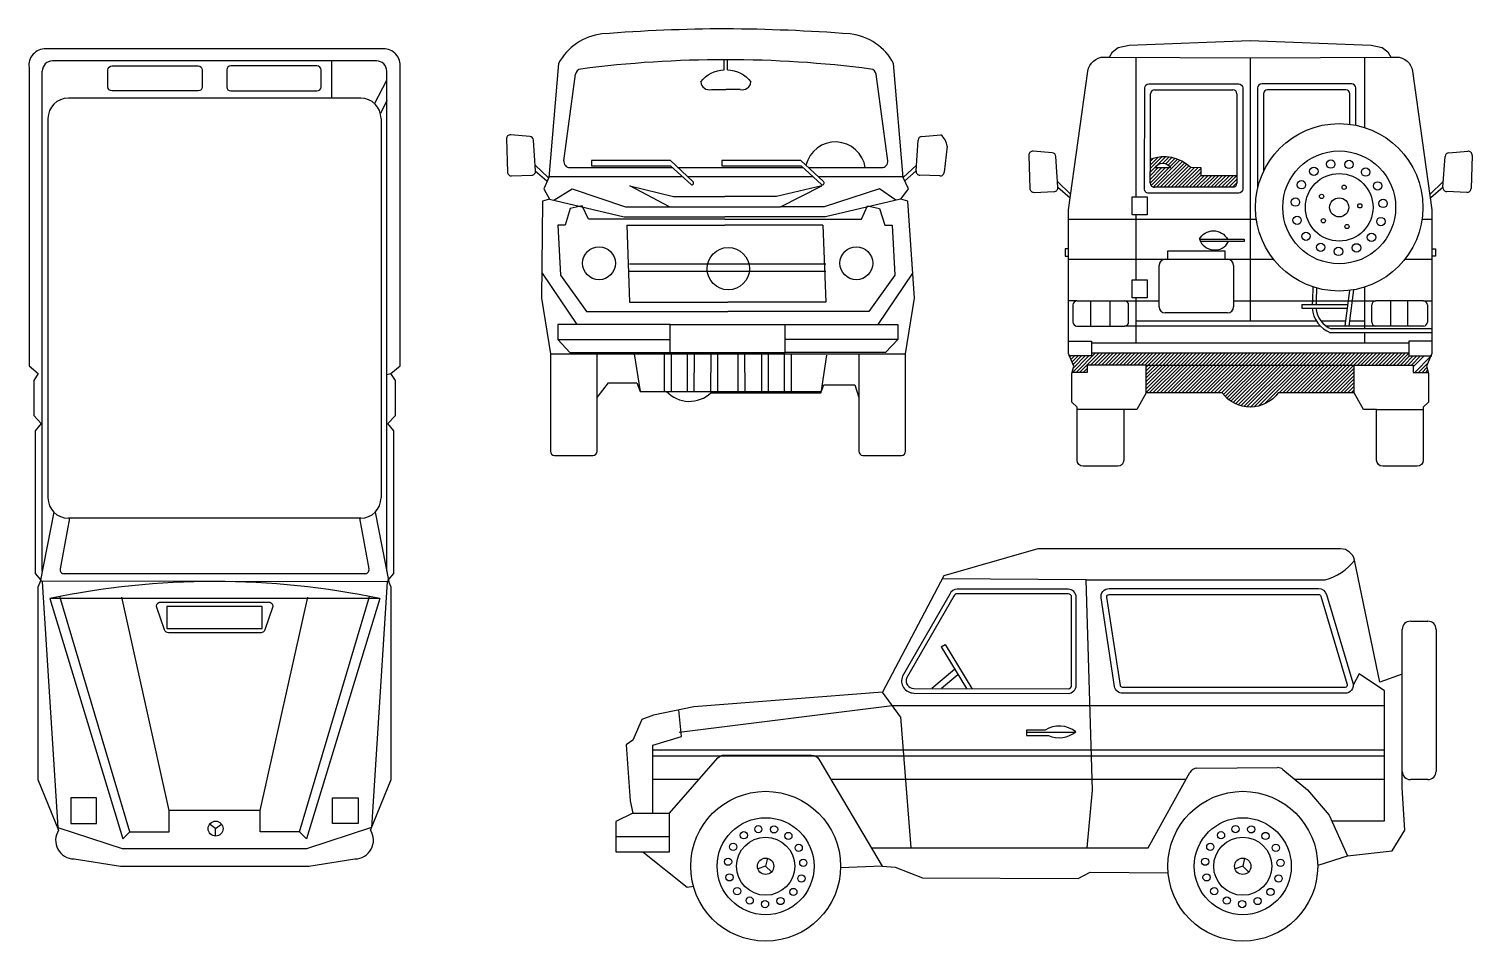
# Model space of a CAD drawing. Header units: millimetres. Extents: x -38686 to 870903, y -23218 to 232707.
# Drawn here: x 33009 to 40972, y 6375 to 11409 of the extents above; entities that cross this region are included whole.
import ezdxf

# ---------------------------------------------------------------- set-up
doc = ezdxf.new("R2010")
doc.units = ezdxf.units.MM
doc.header["$LTSCALE"] = 10
doc.layers.add('40 - Detail Outline', color=142, linetype='Continuous')

# ---------------------------------------------------------------- blocks, each defined once
blk = doc.blocks.new('*X49')
at = {"color": 0}
for p, q in [((0.3407, 0.3584), (0.475, 0.4926)), ((0.3407, 0.376), (0.4573, 0.4926)), ((0.3407, 0.3937), (0.4396, 0.4926)), ((0.3407, 0.4114), (0.4219, 0.4926)), ((0.3407, 0.4291), (0.4042, 0.4926)), ((0.3407, 0.4468), (0.3866, 0.4926)), ((0.3407, 0.4644), (0.3689, 0.4926)), ((0.3407, 0.4821), (0.3512, 0.4926)), ((0.3563, 0.3563), (0.4926, 0.4926)), ((0.374, 0.3563), (0.5103, 0.4926)), ((0.3917, 0.3563), (0.528, 0.4926)), ((0.4093, 0.3563), (0.5457, 0.4926)), ((0.427, 0.3563), (0.5633, 0.4926)), ((0.4447, 0.3563), (0.581, 0.4926)), ((0.4624, 0.3563), (0.5987, 0.4926)), ((0.48, 0.3563), (0.6164, 0.4926)), ((0.4977, 0.3563), (0.6341, 0.4926)), ((0.5154, 0.3563), (0.6517, 0.4926)), ((0.5331, 0.3563), (0.6694, 0.4926)), ((0.5508, 0.3563), (0.6871, 0.4926)), ((0.5684, 0.3563), (0.7048, 0.4926)), ((0.5861, 0.3563), (0.7224, 0.4926)), ((0.6038, 0.3563), (0.7401, 0.4926)), ((0.6215, 0.3563), (0.7578, 0.4926)), ((0.6391, 0.3563), (0.7755, 0.4926)), ((0.6568, 0.3563), (0.7932, 0.4926)), ((0.6745, 0.3563), (0.8108, 0.4926)), ((0.6922, 0.3563), (0.8285, 0.4926)), ((0.7099, 0.3563), (0.8462, 0.4926)), ((0.7194, 0.3481), (0.8639, 0.4926)), ((0.7277, 0.3388), (0.8815, 0.4926)), ((0.7367, 0.3301), (0.8992, 0.4926)), ((0.7463, 0.322), (0.9169, 0.4926)), ((0.7566, 0.3147), (0.9346, 0.4926)), ((0.7676, 0.308), (0.9523, 0.4926)), ((0.7793, 0.302), (0.9699, 0.4926)), ((0.7918, 0.2968), (0.9876, 0.4926)), ((0.8051, 0.2925), (1.0053, 0.4926)), ((0.8195, 0.2891), (1.023, 0.4926)), ((0.835, 0.287), (1.0406, 0.4926)), ((0.8519, 0.2862), (1.0583, 0.4926)), ((0.8707, 0.2874), (1.076, 0.4926)), ((0.8923, 0.2913), (1.0937, 0.4926)), ((0.9191, 0.3004), (1.1114, 0.4926)), ((0.9927, 0.3563), (1.129, 0.4926)), ((1.0104, 0.3563), (1.1467, 0.4926)), ((1.0281, 0.3563), (1.1644, 0.4926)), ((1.0457, 0.3563), (1.1821, 0.4926)), ((1.0634, 0.3563), (1.1997, 0.4926)), ((1.0811, 0.3563), (1.2174, 0.4926)), ((1.0988, 0.3563), (1.2351, 0.4926)), ((1.1164, 0.3563), (1.2528, 0.4926)), ((1.1341, 0.3563), (1.2705, 0.4926)), ((1.1518, 0.3563), (1.2881, 0.4926)), ((1.1695, 0.3563), (1.3058, 0.4926)), ((1.1872, 0.3563), (1.3235, 0.4926)), ((1.2048, 0.3563), (1.3412, 0.4926)), ((1.2225, 0.3563), (1.3588, 0.4926)), ((1.2402, 0.3563), (1.3613, 0.4774)), ((1.2579, 0.3563), (1.3613, 0.4597)), ((1.2755, 0.3563), (1.3613, 0.442)), ((1.2932, 0.3563), (1.3613, 0.4243)), ((1.3109, 0.3563), (1.3613, 0.4067)), ((1.3286, 0.3563), (1.3613, 0.389)), ((1.3463, 0.3563), (1.3613, 0.3713))]:
    blk.add_line(p, q, dxfattribs=at)
blk = doc.blocks.new('*X50')
at = {"color": 0}
for p, q in [((0.3614, 1.4397), (0.4352, 1.5135)), ((0.3614, 1.4575), (0.4174, 1.5134)), ((0.3615, 1.4752), (0.3976, 1.5113)), ((0.3615, 1.4929), (0.3748, 1.5062)), ((0.3754, 1.3653), (0.5067, 1.4967)), ((0.3922, 1.3644), (0.5185, 1.4908)), ((0.4218, 1.4824), (0.4515, 1.5122)), ((0.4369, 1.4799), (0.4667, 1.5097)), ((0.4483, 1.4736), (0.4809, 1.5062)), ((0.457, 1.4646), (0.4942, 1.5018)), ((0.3613, 1.3866), (0.4341, 1.4594)), ((0.3613, 1.4043), (0.4164, 1.4594)), ((0.3614, 1.422), (0.3988, 1.4594)), ((0.3651, 1.3727), (0.4518, 1.4594)), ((0.4099, 1.3644), (0.5297, 1.4843)), ((0.4275, 1.3644), (0.5402, 1.4772)), ((0.4452, 1.3644), (0.5502, 1.4694)), ((0.4629, 1.3644), (0.5595, 1.4611)), ((0.4806, 1.3644), (0.5763, 1.4601)), ((0.4982, 1.3644), (0.5934, 1.4596)), ((0.5159, 1.3644), (0.6101, 1.4587)), ((0.5336, 1.3644), (0.6101, 1.441)), ((0.5513, 1.3644), (0.6101, 1.4233)), ((0.569, 1.3644), (0.6254, 1.4209)), ((0.5866, 1.3644), (0.6431, 1.4209)), ((0.6043, 1.3644), (0.6608, 1.4209)), ((0.622, 1.3644), (0.6784, 1.4209)), ((0.6397, 1.3644), (0.6961, 1.4209)), ((0.6573, 1.3644), (0.7138, 1.4209)), ((0.675, 1.3644), (0.7315, 1.4209)), ((0.6927, 1.3644), (0.7491, 1.4209)), ((0.7104, 1.3644), (0.7668, 1.4209)), ((0.7281, 1.3644), (0.7845, 1.4209)), ((0.7457, 1.3644), (0.7858, 1.4045)), ((0.7634, 1.3644), (0.7858, 1.3868))]:
    blk.add_line(p, q, dxfattribs=at)

msp = doc.modelspace()

# ---------------------------------------------------------------- linework, layer by layer
at = {"layer": '40 - Detail Outline', "color": 252}
for p, q in [((34927.578, 11232.607), (33139.678, 11232.607)), ((36845.693, 11183.5), (36845.615, 11238.955)), ((36863.18, 11183.5), (36863.258, 11238.955)), ((38970.993, 11253.534), (39747.431, 11249.045)), ((39747.431, 11249.045), (40523.868, 11253.534)), ((39747.431, 11249.045), (39747.431, 9798.066)), ((33083.428, 8417.585), (33083.428, 11176.357)), ((34983.828, 8417.585), (34983.828, 11176.357)), ((35961.071, 10681.826), (36025.141, 11158.72)), ((37747.802, 10681.826), (37683.732, 11158.72)), ((36775.271, 11074.663), (36854.437, 11074.663)), ((36933.602, 11074.663), (36854.437, 11074.663)), ((39220.247, 11072.99), (39651.603, 11072.99)), ((34839.93, 11027.012), (33227.327, 11027.012)), ((39196.832, 10689.689), (39197.747, 11050.547)), ((39674.103, 11050.49), (39674.103, 10598.613)), ((33114.827, 10914.512), (33114.827, 8821.515)), ((34952.43, 10914.512), (34952.43, 8821.515)), ((35643.811, 10801.62), (35649.501, 10619.368)), ((35772.808, 10815.992), (35668.175, 10824.744)), ((35805.176, 10625.983), (35793.378, 10795.136)), ((37903.697, 10625.983), (37915.495, 10795.136)), ((37936.065, 10815.992), (38040.698, 10824.744)), ((38075.328, 10761.062), (38059.372, 10619.368)), ((36549.068, 10683.481), (36112.755, 10683.481)), ((36112.755, 10683.481), (36112.755, 10653.031)), ((36673.228, 10566.687), (36549.068, 10683.481)), ((37269.139, 10683.481), (36832.827, 10683.481)), ((36832.827, 10683.481), (36832.827, 10653.031)), ((37393.3, 10566.687), (37269.139, 10683.481)), ((38525.655, 10711.179), (38531.345, 10528.926)), ((38654.652, 10725.551), (38550.019, 10734.303)), ((38687.02, 10535.541), (38675.222, 10704.694)), ((39196.497, 10557.666), (39196.832, 10689.689)), ((40810.505, 10535.541), (40822.303, 10704.694)), ((40842.873, 10725.551), (40947.506, 10734.303)), ((40971.87, 10711.179), (40966.18, 10528.926)), ((35672.873, 10597.587), (35783.613, 10601.935)), ((35875.078, 10588.265), (35802.981, 10657.451)), ((35803.511, 10625.87), (35867.106, 10570.653)), ((35994.52, 10643.583), (36560.489, 10643.583)), ((36112.755, 10653.031), (36550.106, 10653.031)), ((36550.106, 10653.031), (36662.98, 10550.313)), ((36591.482, 10643.583), (37280.56, 10643.583)), ((36832.827, 10653.031), (37270.177, 10653.031)), ((37270.177, 10653.031), (37383.051, 10550.313)), ((37311.554, 10643.583), (37714.353, 10643.583)), ((37833.795, 10588.265), (37905.892, 10657.451)), ((37905.362, 10625.87), (37841.767, 10570.653)), ((38036, 10597.587), (37925.26, 10601.935)), ((39674.103, 10598.613), (39674.103, 10557.609)), ((35905.948, 10464.176), (36007.198, 10526.419)), ((36007.198, 10526.419), (36301.001, 10428.012)), ((36542.899, 10428.012), (36324.471, 10543.379)), ((36324.471, 10543.379), (36565.235, 10484.817)), ((37384.402, 10543.379), (37133.373, 10484.817)), ((37155.709, 10428.012), (37384.402, 10543.379)), ((37701.676, 10526.419), (37397.606, 10428.012)), ((37792.659, 10464.176), (37701.676, 10526.419)), ((38554.717, 10507.145), (38665.457, 10511.493)), ((38756.922, 10497.823), (38684.825, 10567.009)), ((38685.355, 10535.429), (38753.858, 10475.949)), ((39651.603, 10535.109), (39218.997, 10535.109)), ((40740.603, 10497.823), (40812.7, 10567.009)), ((40812.17, 10535.429), (40743.667, 10475.949)), ((40942.808, 10507.145), (40832.068, 10511.493)), ((35881.319, 10470.02), (36293.625, 10372.191)), ((36062.345, 10432.322), (35996.096, 10417.079)), ((36096.262, 10358.331), (36062.345, 10432.322)), ((36565.235, 10484.817), (36849.304, 10484.817)), ((37133.373, 10484.817), (36849.304, 10484.817)), ((37817.288, 10470.02), (37404.983, 10372.191)), ((37602.346, 10358.331), (37636.263, 10432.322)), ((37636.263, 10432.322), (37702.512, 10417.079)), ((39095.812, 10481.856), (39178.404, 10481.856)), ((39095.812, 10383.217), (39095.812, 10481.856)), ((39178.404, 10481.856), (39178.404, 10383.217)), ((35996.096, 10417.079), (35967.697, 10325.99)), ((36849.304, 10358.331), (36096.262, 10358.331)), ((36293.625, 10372.191), (36849.304, 10372.191)), ((36301.001, 10428.012), (36542.899, 10428.012)), ((36542.899, 10428.012), (37155.709, 10428.012)), ((37404.983, 10372.191), (36849.304, 10372.191)), ((36849.304, 10358.331), (37602.346, 10358.331)), ((37397.606, 10428.012), (37155.709, 10428.012)), ((37702.512, 10417.079), (37730.911, 10325.99)), ((39178.404, 10383.217), (39095.812, 10383.217)), ((35967.697, 10325.99), (35927.016, 10325.99)), ((35927.016, 10325.99), (35942.415, 10050.481)), ((36308.533, 10325.888), (36849.304, 10325.888)), ((37390.074, 10325.888), (36849.304, 10325.888)), ((37730.911, 10325.99), (37771.591, 10325.99)), ((37771.591, 10325.99), (37786.99, 10050.481)), ((39278.685, 10137.839), (39621.646, 10137.839)), ((39292.219, 10184.809), (39608.173, 10184.809)), ((39292.219, 10137.839), (39292.219, 10184.809)), ((39608.173, 10184.809), (39608.173, 10137.839)), ((36035.046, 9778.162), (35843.719, 10061.561)), ((35942.415, 10050.481), (36086.33, 9849.405)), ((37786.99, 10050.481), (37643.074, 9849.405)), ((37694.359, 9778.162), (37885.685, 10061.561)), ((39244.935, 9875.559), (39244.935, 10104.089)), ((39655.396, 10104.089), (39655.396, 9875.559)), ((39095.812, 9925.532), (39095.812, 10024.171)), ((39095.812, 10024.171), (39178.404, 10024.171)), ((39178.404, 10024.171), (39178.404, 9925.532)), ((40092.52, 9912.732), (40095.21, 9984.995)), ((40113.218, 9910.13), (40115.774, 9978.816)), ((38791.625, 9908.073), (38744.819, 9908.073)), ((38769.125, 9885.573), (38769.125, 9791.288)), ((38791.625, 9908.073), (39054.467, 9908.073)), ((38866.514, 9908.073), (38866.514, 9768.788)), ((38972.835, 9908.073), (38972.835, 9768.788)), ((39076.967, 9791.288), (39076.967, 9885.573)), ((39178.404, 9925.532), (39095.812, 9925.532)), ((40032.107, 9888.818), (40032.107, 9868.039)), ((40417.894, 9791.288), (40417.894, 9885.573)), ((40703.236, 9908.073), (40440.394, 9908.073)), ((40522.026, 9908.073), (40522.026, 9768.788)), ((40615.05, 9908.073), (40615.05, 9768.788)), ((40703.236, 9908.073), (40750.042, 9908.073)), ((40725.736, 9885.573), (40725.736, 9791.288)), ((36086.33, 9849.405), (36864.702, 9849.405)), ((37643.074, 9849.405), (36864.702, 9849.405)), ((39116.411, 9798.066), (40112.181, 9798.066)), ((39621.646, 9841.809), (39278.685, 9841.809)), ((40137.228, 9798.066), (40273.808, 9798.066)), ((40294.768, 9798.066), (40378.45, 9798.066)), ((36547.225, 9778.162), (35926.812, 9778.162)), ((35926.812, 9778.162), (35926.812, 9695.418)), ((36547.225, 9778.162), (37182.18, 9778.162)), ((36547.225, 9623.399), (36547.225, 9778.162)), ((37182.18, 9778.162), (37802.593, 9778.162)), ((37182.18, 9623.399), (37182.18, 9778.162)), ((37802.593, 9778.162), (37802.593, 9695.418)), ((38791.625, 9768.788), (39054.467, 9768.788)), ((40135.113, 9768.788), (39054.467, 9768.788)), ((40440.394, 9768.788), (40167.025, 9768.788)), ((40750.042, 9732.568), (40190.769, 9732.568)), ((40750.042, 9753.348), (40194.748, 9753.348)), ((40703.236, 9768.788), (40440.394, 9768.788)), ((35926.812, 9695.418), (35993.69, 9623.399)), ((35926.812, 9695.418), (36547.225, 9695.418)), ((37802.593, 9695.418), (37182.18, 9695.418)), ((37802.593, 9695.418), (37735.715, 9623.399)), ((38744.819, 9686.813), (38871.438, 9686.813)), ((38871.438, 9686.813), (38871.438, 9621.685)), ((40750.042, 9686.813), (40623.423, 9686.813)), ((40623.423, 9686.813), (40623.423, 9621.685)), ((35886.415, 9615.728), (37846.051, 9615.728)), ((35993.69, 9623.399), (36547.225, 9623.399)), ((36515.064, 9615.728), (36514.86, 9408.658)), ((36547.225, 9623.399), (37182.18, 9623.399)), ((36553.391, 9615.69), (36553.187, 9408.621)), ((36640.653, 9615.728), (36640.45, 9408.535)), ((36678.98, 9615.69), (36678.776, 9408.497)), ((36771.034, 9615.728), (36770.83, 9408.407)), ((36809.36, 9615.69), (36809.157, 9408.369)), ((36920.044, 9615.69), (36920.248, 9408.369)), ((36958.371, 9615.728), (36958.575, 9408.407)), ((37050.425, 9615.69), (37050.628, 9408.497)), ((37088.752, 9615.728), (37088.955, 9408.535)), ((37176.014, 9615.69), (37176.217, 9408.621)), ((37735.715, 9623.399), (37182.18, 9623.399)), ((37214.341, 9615.728), (37214.544, 9408.658)), ((38871.438, 9604.191), (38744.819, 9604.191)), ((38752.649, 9599.066), (38757.773, 9604.191)), ((38758.692, 9585.222), (38777.661, 9604.191)), ((38764.735, 9571.377), (38797.548, 9604.191)), ((38766.782, 9513.599), (38857.374, 9604.191)), ((38770.778, 9557.533), (38817.435, 9604.191)), ((38772.797, 9539.665), (38837.323, 9604.191)), ((38786.505, 9513.599), (38894.592, 9621.685)), ((38806.393, 9513.599), (38914.479, 9621.685)), ((38866.998, 9554.317), (38934.366, 9621.685)), ((38871.438, 9621.685), (38871.438, 9604.191)), ((38871.438, 9618.419), (38874.704, 9621.685)), ((38886.885, 9554.317), (38954.254, 9621.685)), ((38906.773, 9554.317), (38974.141, 9621.685)), ((38926.66, 9554.317), (38994.029, 9621.685)), ((38946.548, 9554.317), (39013.916, 9621.685)), ((38966.435, 9554.317), (39033.803, 9621.685)), ((38986.322, 9554.317), (39053.691, 9621.685)), ((39006.21, 9554.317), (39073.578, 9621.685)), ((39026.097, 9554.317), (39093.466, 9621.685)), ((39045.985, 9554.317), (39113.353, 9621.685)), ((39065.872, 9554.317), (39133.24, 9621.685)), ((39085.759, 9554.317), (39153.128, 9621.685)), ((39105.647, 9554.317), (39173.015, 9621.685)), ((39125.534, 9554.317), (39192.902, 9621.685)), ((39145.421, 9554.317), (39212.79, 9621.685)), ((39165.309, 9554.317), (39232.677, 9621.685)), ((39185.196, 9554.317), (39252.565, 9621.685)), ((39205.084, 9554.317), (39272.452, 9621.685)), ((39224.971, 9554.317), (39292.339, 9621.685)), ((39244.858, 9554.317), (39312.227, 9621.685)), ((39264.746, 9554.317), (39332.114, 9621.685)), ((39284.633, 9554.317), (39352.001, 9621.685)), ((39304.52, 9554.317), (39371.889, 9621.685)), ((39324.408, 9554.317), (39391.776, 9621.685)), ((39344.295, 9554.317), (39411.664, 9621.685)), ((39364.183, 9554.317), (39431.551, 9621.685)), ((39384.07, 9554.317), (39451.438, 9621.685)), ((39403.957, 9554.317), (39471.326, 9621.685)), ((39423.845, 9554.317), (39491.213, 9621.685)), ((39443.732, 9554.317), (39511.1, 9621.685)), ((39463.619, 9554.317), (39530.988, 9621.685)), ((39483.507, 9554.317), (39550.875, 9621.685)), ((39503.394, 9554.317), (39570.763, 9621.685)), ((39523.282, 9554.317), (39590.65, 9621.685)), ((39543.169, 9554.317), (39610.537, 9621.685)), ((39563.056, 9554.317), (39630.425, 9621.685)), ((39582.944, 9554.317), (39650.312, 9621.685)), ((39602.831, 9554.317), (39670.199, 9621.685)), ((39622.718, 9554.317), (39690.087, 9621.685)), ((39642.606, 9554.317), (39709.974, 9621.685)), ((39662.493, 9554.317), (39729.862, 9621.685)), ((39682.381, 9554.317), (39749.749, 9621.685)), ((39702.268, 9554.317), (39769.636, 9621.685)), ((39722.155, 9554.317), (39789.524, 9621.685)), ((39742.043, 9554.317), (39809.411, 9621.685)), ((39761.93, 9554.317), (39829.299, 9621.685)), ((39781.818, 9554.317), (39849.186, 9621.685)), ((39801.705, 9554.317), (39869.073, 9621.685)), ((39821.592, 9554.317), (39888.961, 9621.685)), ((39841.48, 9554.317), (39908.848, 9621.685)), ((39861.367, 9554.317), (39928.735, 9621.685)), ((39881.254, 9554.317), (39948.623, 9621.685)), ((39901.142, 9554.317), (39968.51, 9621.685)), ((39921.029, 9554.317), (39988.398, 9621.685)), ((39940.917, 9554.317), (40008.285, 9621.685)), ((39960.804, 9554.317), (40028.172, 9621.685)), ((39980.691, 9554.317), (40048.06, 9621.685)), ((40000.579, 9554.317), (40067.947, 9621.685)), ((40020.466, 9554.317), (40087.834, 9621.685)), ((40040.353, 9554.317), (40107.722, 9621.685)), ((40060.241, 9554.317), (40127.609, 9621.685)), ((40080.128, 9554.317), (40147.497, 9621.685)), ((40100.016, 9554.317), (40167.384, 9621.685)), ((40119.903, 9554.317), (40187.271, 9621.685)), ((40139.79, 9554.317), (40207.159, 9621.685)), ((40159.678, 9554.317), (40227.046, 9621.685)), ((40179.565, 9554.317), (40246.933, 9621.685)), ((40199.452, 9554.317), (40266.821, 9621.685)), ((40219.34, 9554.317), (40286.708, 9621.685)), ((40239.227, 9554.317), (40306.596, 9621.685)), ((40259.115, 9554.317), (40326.483, 9621.685)), ((40279.002, 9554.317), (40346.37, 9621.685)), ((40298.889, 9554.317), (40366.258, 9621.685)), ((40318.777, 9554.317), (40386.145, 9621.685)), ((40338.664, 9554.317), (40406.032, 9621.685)), ((40358.551, 9554.317), (40425.92, 9621.685)), ((40378.439, 9554.317), (40445.807, 9621.685)), ((40398.326, 9554.317), (40465.695, 9621.685)), ((40418.214, 9554.317), (40485.582, 9621.685)), ((40438.101, 9554.317), (40505.469, 9621.685)), ((40457.988, 9554.317), (40525.357, 9621.685)), ((40477.876, 9554.317), (40545.244, 9621.685)), ((40497.763, 9554.317), (40565.132, 9621.685)), ((40517.651, 9554.317), (40585.019, 9621.685)), ((40537.538, 9554.317), (40604.906, 9621.685)), ((40557.425, 9554.317), (40623.423, 9620.314)), ((40577.313, 9554.317), (40627.187, 9604.191)), ((40597.2, 9554.317), (40647.074, 9604.191)), ((40617.087, 9554.317), (40666.961, 9604.191)), ((40623.423, 9621.685), (40623.423, 9604.191)), ((40623.423, 9604.191), (40750.042, 9604.191)), ((40636.975, 9554.317), (40686.849, 9604.191)), ((40647.285, 9544.903), (40706.573, 9604.191)), ((40655.919, 9513.599), (40742.852, 9600.532)), ((40675.806, 9513.599), (40727.447, 9565.24)), ((38847.576, 9513.599), (38763.436, 9513.599)), ((38764.889, 9511.87), (38766.618, 9513.599)), ((38826.28, 9513.599), (38847.576, 9534.895)), ((38846.168, 9513.599), (38847.576, 9515.007)), ((39173.358, 9554.317), (38847.576, 9554.317)), ((38847.576, 9554.317), (38847.576, 9513.599)), ((39173.358, 9554.317), (40321.503, 9554.317)), ((39173.358, 9400.946), (39173.358, 9554.317)), ((40321.503, 9400.946), (40321.503, 9554.317)), ((40321.503, 9554.317), (40647.285, 9554.317)), ((40647.285, 9554.317), (40647.285, 9513.599)), ((40647.285, 9513.599), (40731.425, 9513.599)), ((40695.694, 9513.599), (40721.997, 9539.902)), ((40715.581, 9513.599), (40726.402, 9524.419)), ((36382.184, 9408.789), (36527.816, 9408.789)), ((39050.105, 9309.104), (38792.617, 9309.104)), ((40444.756, 9309.104), (40702.244, 9309.104)), ((33147.777, 8741.965), (33071.537, 8357.642)), ((33233.443, 8709.015), (33181.62, 8429.171)), ((34839.93, 8709.015), (33227.327, 8709.015)), ((34833.813, 8709.015), (34885.636, 8429.171)), ((34919.479, 8741.965), (34995.719, 8357.642)), ((34995.719, 8357.642), (33073.353, 8361.923)), ((34863.512, 8402.574), (33203.744, 8402.574)), ((33566.765, 6977.888), (33181.002, 8277.041)), ((33770.621, 8221.53), (33770.621, 8100.196)), ((34297.133, 8221.53), (33770.621, 8221.53)), ((34285.77, 7096.728), (34547.642, 8272.463)), ((34297.133, 8100.196), (34297.133, 8221.53)), ((34502.308, 6977.888), (34888.071, 8277.041)), ((34944.796, 8265.555), (34540.479, 6939.44)), ((40631.284, 8140.688), (40728.175, 8140.688)), ((33770.621, 8100.196), (34297.133, 8100.196)), ((40586.284, 7312.079), (40586.284, 8095.688)), ((40773.175, 8095.688), (40773.175, 7312.079)), ((38042.446, 7998.655), (38063.934, 8011.985)), ((38116.782, 7873.379), (37991.561, 7769.17)), ((38135.105, 7843.841), (38045.259, 7769.07)), ((40348.226, 7850.894), (40315.792, 7787.796)), ((37817.773, 7613.337), (37718.024, 7748.128)), ((36609.932, 7504.809), (36596.138, 7651.579)), ((36451.838, 7456.988), (36609.932, 7504.809)), ((38512.828, 7539.915), (38512.828, 7510.018)), ((38615.54, 7539.915), (38512.828, 7539.915)), ((38781.054, 7526.646), (38512.828, 7526.646)), ((38512.828, 7510.018), (38634.886, 7510.018)), ((36451.838, 7081.591), (36451.838, 7456.988)), ((36451.838, 7430.61), (40488.126, 7430.61)), ((36451.838, 7398.079), (40488.126, 7398.079)), ((39453.959, 7328.749), (39898.536, 7332.845)), ((39184.513, 6889.391), (39415.008, 7305.554)), ((39927.729, 7322.442), (40063.806, 7209.243)), ((40728.175, 7267.079), (40631.284, 7267.079)), ((33241.386, 7166.392), (33241.386, 7023.583)), ((33381.841, 7166.392), (33241.386, 7166.392)), ((33381.841, 7023.583), (33381.841, 7166.392)), ((34685.416, 7166.392), (34825.87, 7166.392)), ((34685.416, 7023.583), (34685.416, 7166.392)), ((34825.87, 7166.392), (34825.87, 7023.583)), ((40063.806, 7209.243), (40183.107, 7071.068)), ((40600.431, 6987.113), (40586.284, 7220.824)), ((34285.77, 7096.728), (33783.303, 7096.728)), ((34285.77, 6977.888), (34285.77, 7096.728)), ((33241.386, 7023.583), (33381.841, 7023.583)), ((34039.519, 6995.918), (34006.364, 7020.67)), ((34039.519, 6995.918), (34072.674, 7020.67)), ((34825.87, 7023.583), (34685.416, 7023.583)), ((36341.331, 7081.591), (36247.429, 7034.521)), ((36247.429, 7034.521), (36247.429, 6868.499)), ((36543.651, 6868.499), (36544.042, 7081.591)), ((40183.107, 7071.068), (40284.386, 6845.322)), ((34039.519, 6954.641), (34039.519, 6995.918)), ((34502.308, 6977.888), (34285.77, 6977.888)), ((34540.479, 6939.44), (34502.308, 6977.888)), ((36247.429, 6952.307), (36543.804, 6951.763)), ((40530.872, 6872.68), (40600.431, 6987.113)), ((36247.429, 6868.499), (36396.867, 6868.499)), ((36396.867, 6868.499), (36543.651, 6868.499)), ((36396.867, 6868.499), (36640.637, 6673.505)), ((37657.902, 6889.391), (39184.513, 6889.391)), ((40284.386, 6845.322), (40530.872, 6872.68)), ((37074.108, 6788.493), (37031.29, 6774.22)), ((37084.282, 6832.466), (37074.108, 6788.493)), ((37074.108, 6788.493), (37106.434, 6756.996)), ((37717.458, 6789.112), (37487.365, 6778.956)), ((39706.55, 6788.493), (39663.732, 6774.22)), ((39716.724, 6832.466), (39706.55, 6788.493)), ((39706.55, 6788.493), (39738.876, 6756.996)), ((40287.85, 6845.706), (40119.896, 6792.766)), ((36640.637, 6673.505), (36675.669, 6678.402))]:
    msp.add_line(p, q, dxfattribs=at)
for points in [[(36772.193, 9401.198), (37377.878, 9401.198), (37394.999, 9445.61), (37566.93, 9445.61), (37588.312, 9375.7), (37588.312, 9078.182, 0.41421356), (37610.812, 9055.682), (37823.551, 9055.682, 0.41421356), (37846.051, 9078.182), (37846.051, 9615.728), (37895.105, 9923.372), (37858.384, 10457.744), (37820.35, 10470.02), (37861.851, 10526.278), (37833.795, 10588.265), (37780.342, 11217.628, 0.24827334), (37541.177, 11381.25, 0.0173167), (36854.437, 11409.283, 0.01885871), (36170.758, 11381.25, 0.24827334), (35931.593, 11217.628), (35878.139, 10588.265), (35850.083, 10526.278), (35881.319, 10470.02), (35843.285, 10457.744), (35837.361, 9923.372), (35886.415, 9615.728), (35886.415, 9078.182, 0.41421356), (35908.915, 9055.682), (36121.654, 9055.682, 0.41421356), (36144.154, 9078.182), (36144.154, 9375.7), (36206.822, 9455.725), (36364.09, 9455.725), (36382.184, 9408.789), (37380.426, 9407.808)], [(36716.371, 11116.903, -0.21621447), (36845.693, 11183.5, -1.19268413)], [(36863.18, 11183.5, -0.21621447), (36992.502, 11116.903, -1.19268413)], [(40306.986, 11105.443), (39810.804, 11105.443, 0.41421356), (39788.304, 11082.943), (39788.304, 10528.706, 0.41421356)], [(40274.614, 11072.99), (39843.258, 11072.99, 0.41421356), (39820.758, 11050.49), (39820.758, 10621.953, 0.41421356)], [(40297.54, 10882.593), (40297.114, 11050.547, 0.41347107), (40274.614, 11072.99)], [(40330.008, 10877.224), (40329.486, 11083, 0.41347107), (40306.986, 11105.443)], [(39674.103, 10598.613), (39476.487, 10598.613), (39476.487, 10641.543), (39420.08, 10643.353, 0.28659013), (39196.832, 10689.689, -1.75811185)], [(39307.799, 10641.945), (39222.932, 10641.945, -0.6103662), (39307.799, 10641.945, -0.24195354)], [(39467.438, 10248.446, -0.60323813), (39622.166, 10248.446, -2.22877297)], [(39467.438, 10248.446, 0.65628238), (39628.128, 10235.245, -3.98941939)], [(37588.312, 9615.728), (37588.312, 9375.7, 0.41421356)], [(40586.284, 7848.397), (40463.212, 7803.626), (40323.196, 8477.318, 0.3553919), (40246.094, 8540.044), (38575.622, 8540.044), (38058.131, 8390.717), (37718.024, 7748.128), (36678.662, 7668.431), (36455.691, 7622.9), (36391.114, 7598.604), (36362.555, 7530.352), (36341.046, 7484.5), (36305.288, 7457.903), (36327.197, 7149.125), (36341.331, 7081.591), (36544.042, 7081.591), (36809.888, 7386.226, -0.21661785), (36843.793, 7401.638), (37328.065, 7401.638, -0.2646496), (37366.756, 7379.617), (37717.458, 6789.112), (37789.032, 6783.818), (37939.489, 6725.078), (38798.317, 6720.04), (38865.475, 6756.449), (39294.787, 6752.107)], [(38842.048, 8368.635), (40161.061, 8368.635, 0.15712762), (40323.495, 8475.879, -2.84706314)], [(34944.796, 8265.555, 0.10351716), (33124.277, 8265.555, -1.88716622)]]:
    msp.add_lwpolyline(points, format="xyb", dxfattribs=at)
for points in [[(38744.819, 9617.003), (38744.819, 10411.401), (38851.918, 11176.187, -0.37567367), (38941.568, 11253.704), (38970.993, 11253.534), (38987.882, 11282.858), (39019.073, 11306.658), (39080.377, 11319.324), (39747.431, 11344.488), (40414.484, 11319.324), (40475.788, 11306.658), (40506.979, 11282.858), (40523.868, 11253.534), (40553.293, 11253.704, -0.37567367), (40642.943, 11176.187), (40750.042, 10411.401), (40750.042, 9617.003), (40719.783, 9547.681), (40731.425, 9506.764), (40731.425, 9349.635), (40702.244, 9321.092), (40702.244, 9029.738, -0.41421356), (40668.494, 8995.988), (40478.506, 8995.988, -0.41421356), (40444.756, 9029.738), (40444.756, 9309.104), (40372.453, 9309.104), (40321.503, 9400.946), (40065.631, 9400.946), (39902.644, 9400.946, -0.50803397), (39592.217, 9400.946), (39429.23, 9400.946), (39173.358, 9400.946), (39122.408, 9309.104), (39050.105, 9309.104), (39050.105, 9029.738, -0.41421356), (39016.355, 8995.988), (38826.367, 8995.988, -0.41421356), (38792.617, 9029.738), (38792.617, 9321.092), (38763.436, 9349.635), (38763.436, 9506.764), (38775.078, 9547.681)], [(33010.229, 11196.295), (33010.229, 9549.015), (33060.115, 9507.685), (33036.017, 9469.287), (33036.017, 9275.42), (33077.531, 9231.756), (33044.844, 9190.2), (33044.844, 8404.473), (33075.186, 8366.242), (33058.906, 8327.873), (33058.906, 7266.209), (33173.209, 6987.418, 0.59076242), (33259.003, 6829.013), (33514.031, 6788.497), (34553.225, 6788.497), (34808.254, 6829.013, 0.59076242), (34894.048, 6987.418), (35008.35, 7266.209), (35008.35, 8327.873), (34992.07, 8366.242), (35022.413, 8404.473), (35022.413, 9190.2), (34989.725, 9231.756), (35031.24, 9275.42), (35031.24, 9469.287), (35007.141, 9507.685), (35057.027, 9549.015), (35057.027, 11196.295, 0.46855401), (34964.356, 11298.27), (33102.901, 11298.27, 0.46855401)], [(33445.772, 11182.692, -0.41421356), (33468.272, 11205.192), (33943.53, 11205.192, -0.41421356), (33966.03, 11182.692), (33966.03, 11089.059, -0.41421356), (33943.53, 11066.559), (33468.272, 11066.559, -0.41421356), (33445.772, 11089.059)], [(34621.484, 11182.692, 0.41421356), (34598.984, 11205.192), (34123.727, 11205.192, 0.41421356), (34101.227, 11182.692), (34101.227, 11089.059, 0.41421356), (34123.727, 11066.559), (34598.984, 11066.559, 0.41421356), (34621.484, 11089.059)], [(39187.875, 11105.443), (39684.057, 11105.443, -0.41421356), (39706.557, 11082.943), (39706.557, 10525.155, -0.41421356), (39684.057, 10502.655), (39186.461, 10502.655, -0.41495644), (39163.961, 10525.212), (39165.375, 11083, -0.41347107)], [(38742.565, 7742.487, 0.41421356), (38787.565, 7787.487), (38787.565, 8272.171, 0.41421356), (38742.565, 8317.171), (38131.15, 8317.171, 0.30281076), (38089.609, 8289.473), (37829.195, 7837.522, 0.53514237), (37891.506, 7744.069)], [(38742.583, 7767.775, 0.41393556), (38762.277, 7787.487), (38762.277, 8272.171, 0.41421356), (38742.565, 8291.884), (38131.15, 8291.884, 0.32080625), (38112.495, 8278.541), (37852.01, 7826.467, 0.52443113), (37891.527, 7769.356)], [(39043.505, 7742.796, -0.37174643), (38998.991, 7781.199), (38924.772, 8269.098, -0.45799541), (38969.286, 8320.695), (40124.944, 8320.695, -0.33344293), (40168.149, 8288.278), (40313.997, 7800.379, -0.49987671), (40270.792, 7742.796)], [(39043.505, 7775.403, -0.37273301), (39031.24, 7786.022), (38957.021, 8273.921, -0.45694755), (38969.286, 8288.088), (40124.944, 8288.088, -0.33522368), (40136.864, 8279.084), (40282.712, 7791.185, -0.49787637), (40270.792, 7775.403)], [(33736.09, 8245.76), (33956.191, 8245.76), (34112.881, 8245.76), (34332.982, 8245.76, -0.51567068), (34354.242, 8215.892), (34311.377, 8092.214, -0.31954786), (34290.118, 8077.082), (34092.683, 8077.082), (33976.39, 8077.082), (33778.955, 8077.082, -0.31954786), (33757.695, 8092.214), (33714.831, 8215.892, -0.51567068)]]:
    msp.add_lwpolyline(points, format="xyb", close=True, dxfattribs=at)
for points in [[(34681.203, 11027.012), (34681.203, 11232.607)], [(39116.411, 11252.693), (39116.411, 10481.856)], [(40378.45, 11252.693), (40378.45, 10864.665)], [(34917.054, 10996.415), (34983.828, 11125.286)], [(34983.828, 10937.041), (34983.828, 11013.503), (34948.879, 10942.554)], [(35878.679, 10594.62), (36614.292, 10594.62)], [(36643.533, 10594.62), (37334.364, 10594.62)], [(37363.605, 10594.62), (37833.256, 10594.62)], [(38744.819, 10359.238), (39780.963, 10359.238)], [(39116.411, 10383.243), (39116.411, 10024.171)], [(40695.903, 10359.238), (40750.042, 10359.238)], [(36308.533, 10325.888), (36323.932, 9900.336), (36864.702, 9900.336)], [(37390.074, 10325.888), (37405.473, 9900.336), (36864.702, 9900.336)], [(38744.819, 10195.568), (38725.822, 10195.568), (38725.822, 10154.608), (38744.819, 10154.608)], [(39467.438, 10248.446), (39714.547, 10248.446), (39714.547, 10235.245), (39473.493, 10235.245)], [(40750.042, 10195.568), (40769.039, 10195.568), (40769.039, 10154.608), (40750.042, 10154.608)], [(36323.932, 10112.854), (37405.473, 10112.854)], [(38744.819, 10137.839), (39278.685, 10137.839)], [(39621.646, 10137.839), (39875.879, 10137.839)], [(40600.987, 10137.839), (40750.042, 10137.839)], [(36323.932, 10071.3), (37405.473, 10071.3)], [(40295.973, 9965.835), (40270.181, 9770.61)], [(40317.355, 9969.029), (40290.781, 9767.888)], [(40378.45, 9983.963), (40378.45, 9753.348)], [(39054.467, 9908.073), (39244.935, 9908.073)], [(39116.411, 9925.532), (39116.411, 9677.325)], [(39655.396, 9908.073), (40440.394, 9908.073)], [(40032.107, 9888.818), (40285.798, 9888.818)], [(40032.107, 9868.039), (40283.052, 9868.039)], [(40378.45, 9732.568), (40378.45, 9677.325)], [(38871.438, 9677.325), (40623.423, 9677.325)], [(36144.154, 9375.7), (36144.154, 9615.728)], [(36349.723, 9615.728), (36382.184, 9408.789)], [(37410.339, 9608.137), (37377.878, 9401.198)], [(38871.438, 9621.685), (40623.423, 9621.685)], [(34983.828, 9502.351), (35007.141, 9507.685)], [(38847.119, 6889.391), (38877.356, 7208.766), (38842.048, 8368.635), (38049.873, 8375.114)], [(33082.525, 8357.663), (33169.325, 7001.32), (33528.791, 6884.711)], [(34986.548, 8357.663), (34899.747, 7001.32), (34540.281, 6884.711)], [(33124.277, 8265.555), (33528.593, 6939.44), (33566.765, 6977.888), (33783.303, 6977.888), (33783.303, 7096.728), (33521.43, 8272.463)], [(34944.796, 8265.555), (33124.277, 8265.555)], [(38042.446, 7998.655), (38181.644, 7768.817)], [(38063.934, 8011.985), (38211.436, 7768.762)], [(40197.426, 7039.152), (40488.126, 7039.152), (40488.126, 7677.669), (40488.126, 7755.802), (40348.226, 7850.894)], [(36596.548, 7527.793), (37771.557, 7675.789), (40488.126, 7675.789)], [(37817.773, 7613.337), (37875.562, 6889.391)], [(36451.838, 7268.191), (36706.882, 7268.191)], [(37432.932, 7268.191), (39394.314, 7268.191)], [(39992.944, 7268.191), (40488.126, 7268.191)], [(40586.284, 7220.824), (40586.284, 7312.079)], [(34540.281, 6884.711), (33528.791, 6884.711)]]:
    msp.add_lwpolyline(points, dxfattribs=at)
for centre, radius in [((40238.433, 10424.314), 462.075), ((40238.433, 10424.314), 311.504), ((40191.565, 10662.876), 23.214), ((40292.649, 10661.314), 23.214), ((40238.433, 10424.314), 186.606), ((40098.585, 10623.188), 23.214), ((40384.358, 10618.773), 23.214), ((40029.786, 10549.114), 23.214), ((40265.666, 10535.334), 11.733), ((40450.836, 10542.608), 23.214), ((39997.064, 10453.46), 23.214), ((40141.262, 10484.522), 11.733), ((40238.433, 10424.314), 52.553), ((40352.435, 10432.721), 11.733), ((40480.587, 10445.989), 23.214), ((40006.077, 10352.767), 23.214), ((40151.145, 10350.504), 11.733), ((40468.467, 10345.622), 23.214), ((40055.266, 10264.445), 23.214), ((40281.657, 10318.489), 11.733), ((40416.573, 10258.862), 23.214), ((36155.018, 10115.744), 90.629), ((36867.942, 10086.137), 116.796), ((37574.387, 10115.744), 90.629), ((40136.127, 10203.765), 23.214), ((40234.677, 10181.221), 23.214), ((40333.876, 10200.71), 23.214), ((37074.108, 6788.493), 413.368), ((39706.55, 6788.493), 413.368), ((34039.519, 6995.979), 41.338), ((37074.108, 6788.493), 267.531), ((37033.856, 6993.379), 19.937), ((37120.67, 6992.038), 19.937), ((39706.55, 6788.493), 267.531), ((39666.298, 6993.379), 19.937), ((39753.113, 6992.038), 19.937), ((37074.108, 6788.493), 160.264), ((36954.001, 6959.294), 19.937), ((37199.434, 6955.502), 19.937), ((39706.55, 6788.493), 160.264), ((39586.444, 6959.294), 19.937), ((39831.876, 6955.502), 19.937), ((36894.914, 6895.676), 19.937), ((37256.527, 6890.088), 19.937), ((39527.356, 6895.676), 19.937), ((39888.969, 6890.088), 19.937), ((36866.811, 6813.525), 19.937), ((37074.108, 6788.493), 45.134), ((37282.079, 6807.108), 19.937), ((39499.254, 6813.525), 19.937), ((39706.55, 6788.493), 45.134), ((39914.521, 6807.108), 19.937), ((36874.552, 6727.046), 19.937), ((37271.67, 6720.909), 19.937), ((39506.994, 6727.046), 19.937), ((39904.112, 6720.909), 19.937), ((36916.797, 6651.191), 19.937), ((36986.243, 6599.078), 19.937), ((37156.078, 6596.454), 19.937), ((37227.101, 6646.397), 19.937), ((39549.24, 6651.191), 19.937), ((39618.686, 6599.078), 19.937), ((39788.52, 6596.454), 19.937), ((39859.543, 6646.397), 19.937), ((37070.882, 6579.716), 19.937), ((39703.324, 6579.716), 19.937)]:
    msp.add_circle(centre, radius, dxfattribs=at)
for centre, radius, start, end in [((33139.678, 11176.357), 56.25, 90, 180), ((34927.578, 11176.357), 56.25, 0, 90), ((36854.437, 4968.312), 6270.649, 82.6689052, 97.3310948), ((36058.59, 11154.226), 33.75, 97.3310948, 172.348237), ((37650.283, 11154.226), 33.75, 7.651763, 82.6689052), ((36763.683, 11120.69), 47.463, 184.5765828, 284.1311954), ((36945.19, 11120.69), 47.463, 255.8688046, 355.4234172), ((39220.247, 11050.49), 22.5, 90, 179.8547162), ((39651.603, 11050.49), 22.5, 0, 90), ((33227.327, 10914.512), 112.5, 90, 180), ((34839.93, 10914.512), 112.5, 0, 90), ((35666.3, 10802.323), 22.5, 85.2186806, 181.7882823), ((35770.933, 10793.571), 22.5, 3.9896625, 85.2186806), ((37458.819, 10618.174), 166.952, 8.7539964, 166.3233745), ((37937.94, 10793.571), 22.5, 94.7813194, 176.0103375), ((37984.666, 10753.018), 91.018, 5.0705854, 52.0037315), ((35994.52, 10677.333), 33.75, 172.348237, 270), ((37714.353, 10677.333), 33.75, 270, 7.651763), ((38548.144, 10711.881), 22.5, 85.2186806, 181.7882823), ((38652.777, 10703.129), 22.5, 3.9896625, 85.2186806), ((40844.748, 10703.129), 22.5, 94.7813194, 176.0103375), ((40949.381, 10711.881), 22.5, 358.2117177, 94.7813194), ((35671.99, 10620.07), 22.5, 181.7882823, 272.2482928), ((35782.731, 10624.417), 22.5, 272.2482928, 3.9896625), ((37926.143, 10624.417), 22.5, 176.0103375, 267.7517072), ((38036.883, 10620.07), 22.5, 267.7517072, 358.2117177), ((36667.536, 10558.855), 9.681, 241.9248923, 53.9896038), ((37387.608, 10558.855), 9.681, 241.9248923, 53.9896038), ((38553.834, 10529.628), 22.5, 181.7882823, 272.2482928), ((38664.574, 10533.976), 22.5, 272.2482928, 3.9896625), ((39218.997, 10557.609), 22.5, 179.8547162, 270), ((39651.603, 10557.609), 22.5, 270, 0), ((40832.951, 10533.976), 22.5, 176.0103375, 267.7517072), ((40943.691, 10529.628), 22.5, 267.7517072, 358.2117177), ((39278.685, 10104.089), 33.75, 90, 180), ((39621.646, 10104.089), 33.75, 0, 90), ((38791.625, 9885.573), 22.5, 90, 180), ((39054.467, 9885.573), 22.5, 0, 90), ((39278.685, 9875.559), 33.75, 180, 270), ((39621.646, 9875.559), 33.75, 270, 0), ((40247.259, 9880.245), 158.112, 168.1429769, 176.8917315), ((40247.259, 9880.245), 137.333, 167.4312224, 176.4208493), ((40440.394, 9885.573), 22.5, 90, 180), ((40703.236, 9885.573), 22.5, 0, 90), ((40247.259, 9880.245), 158.112, 184.4276841, 249.0670225), ((40247.259, 9880.245), 137.333, 185.0992909, 247.5199053), ((38791.625, 9791.288), 22.5, 180, 270), ((39054.467, 9791.288), 22.5, 270, 0), ((40440.394, 9791.288), 22.5, 180, 270), ((40703.236, 9791.288), 22.5, 270, 0), ((36653.725, 9524.784), 171.196, 222.6533327, 313.7885978), ((33227.327, 8821.515), 112.5, 180, 270), ((34839.93, 8821.515), 112.5, 270, 0), ((33203.744, 8425.074), 22.5, 169.5085033, 270), ((34863.512, 8425.074), 22.5, 270, 10.4914967), ((40631.284, 8095.688), 45, 90, 180), ((40728.175, 8095.688), 45, 0, 90), ((38693.542, 7414.934), 147.324, 51.3858727, 121.9685949), ((38693.542, 7645.162), 147.324, 246.5378027, 308.6141273), ((39454.373, 7283.751), 45, 90.5279216, 151.019724), ((39898.95, 7287.847), 45, 50.243916, 90.5279216), ((40631.284, 7312.079), 45, 180, 270), ((40728.175, 7312.079), 45, 270, 0)]:
    msp.add_arc(centre, radius, start, end, dxfattribs=at)

# ---------------------------------------------------------------- block references
at = {"layer": '40 - Detail Outline', "color": 252, "xscale": 1125, "yscale": 1125, "zscale": 1125}
for name in ['*X50', '*X49']:
    msp.add_blockref(name, (38790.082, 9000.103), dxfattribs=at)

doc.saveas('drawing.dxf')
